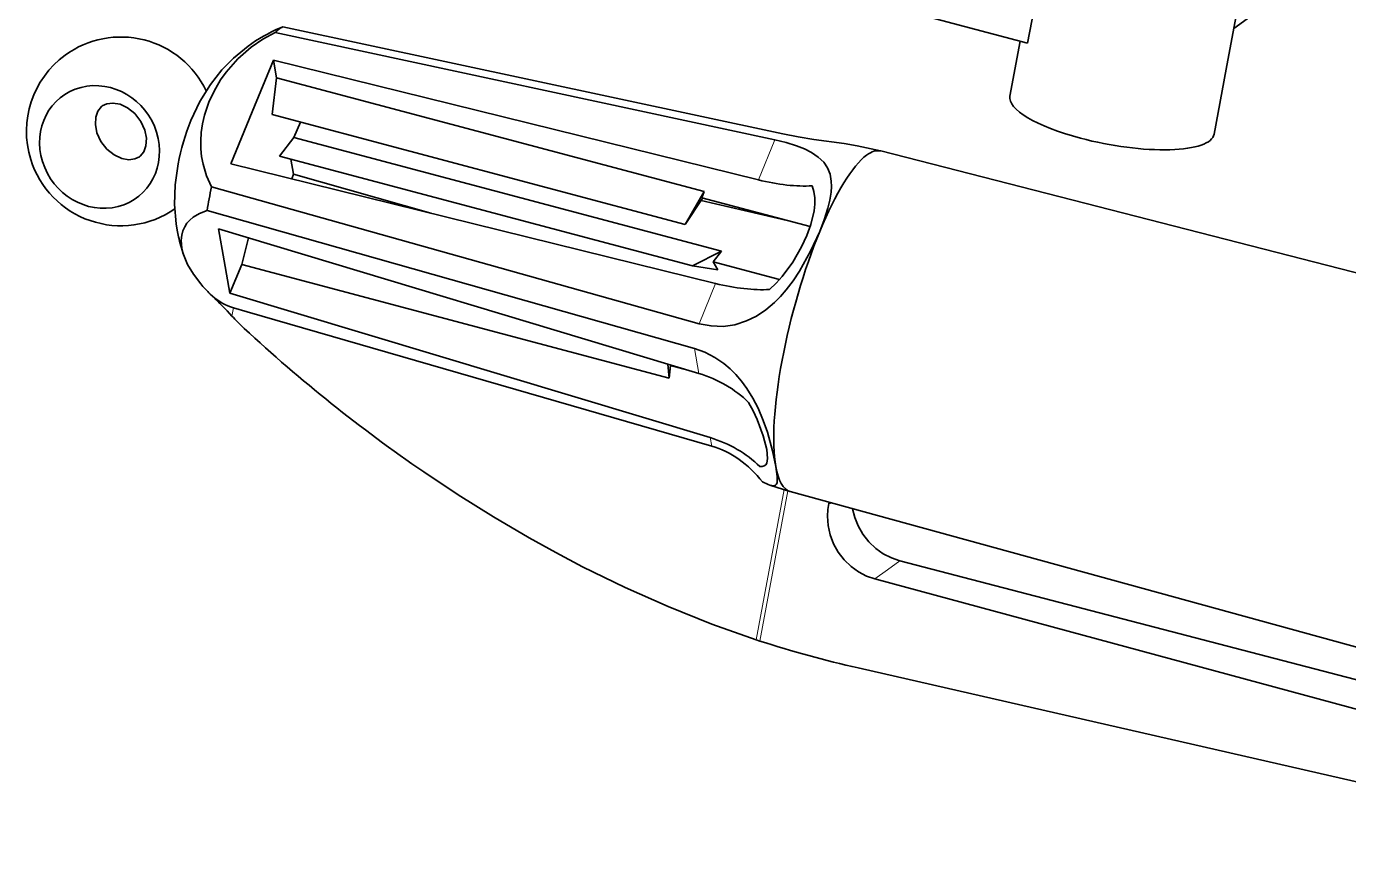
# Model space of a CAD drawing. Extents: x 291 to 1058, y 103 to 772.
# Drawn here: x 859.84 to 901.84, y 715.87 to 742.5 of the extents above; entities that cross this region are included whole.
import ezdxf

# ---------------------------------------------------------------- set-up
doc = ezdxf.new("R2010")
doc.units = 0

msp = doc.modelspace()

# ---------------------------------------------------------------- linework, layer by layer
at = {"color": 7, "lineweight": 35, "ltscale": 0.050355}
msp.add_line((892.017, 743.947), (891.647, 741.967), dxfattribs=at)
at = {"color": 7, "lineweight": 35, "ltscale": 0.059774}
msp.add_line((900.127, 743.843), (898.195, 742.434), dxfattribs=at)
at = {"color": 7, "lineweight": 35, "ltscale": 0.122174}
msp.add_line((886.924, 743.222), (891.647, 741.967), dxfattribs=at)
at = {"color": 7, "lineweight": 35, "ltscale": 0.050357}
msp.add_line((897.956, 741.15), (898.326, 743.13), dxfattribs=at)
at = {"color": 7, "lineweight": 35, "ltscale": 0.00258}
msp.add_line((867.984, 742.487), (867.888, 742.449), dxfattribs=at)
at = {"color": 7, "lineweight": 35, "ltscale": 0.406209}
msp.add_line((867.984, 742.487), (883.873, 739.087), dxfattribs=at)
at = {"color": 7, "lineweight": 35, "ltscale": 0.405903}
msp.add_line((867.744, 742.312), (883.618, 738.901), dxfattribs=at)
at = {"color": 7, "lineweight": 35, "ltscale": 0.044338}
msp.add_line((891.406, 742.031), (891.081, 740.287), dxfattribs=at)
at = {"color": 7, "lineweight": 35, "ltscale": 0.044515}
msp.add_line((867.013, 739.787), (867.691, 741.433), dxfattribs=at)
at = {"color": 7, "lineweight": 35, "ltscale": 0.014314}
msp.add_line((867.791, 740.87), (867.691, 741.433), dxfattribs=at)
at = {"color": 7, "lineweight": 35, "ltscale": 0.396637}
for p, q in [((883.093, 737.626), (867.691, 741.433)), ((881.737, 734.333), (866.335, 738.14))]:
    msp.add_line(p, q, dxfattribs=at)
at = {"color": 7, "lineweight": 35, "ltscale": 0.029466}
msp.add_line((867.655, 739.699), (867.791, 740.87), dxfattribs=at)
at = {"color": 7, "lineweight": 35, "ltscale": 0.351265}
for p, q in [((867.791, 740.87), (881.369, 737.259)), ((866.683, 734.94), (880.262, 731.33))]:
    msp.add_line(p, q, dxfattribs=at)
at = {"color": 7, "lineweight": 35, "ltscale": 0.05275}
msp.add_line((897.956, 741.15), (897.568, 739.076), dxfattribs=at)
at = {"color": 7, "lineweight": 35, "ltscale": 0.044517}
msp.add_line((867.013, 739.787), (866.335, 738.14), dxfattribs=at)
at = {"color": 7, "lineweight": 35, "ltscale": 0.339153}
for p, q in [((880.765, 736.213), (867.655, 739.699)), ((880.998, 734.894), (867.887, 738.38))]:
    msp.add_line(p, q, dxfattribs=at)
at = {"color": 7, "lineweight": 35, "ltscale": 0.013331}
msp.add_line((868.342, 738.969), (868.545, 739.462), dxfattribs=at)
at = {"color": 7, "lineweight": 35, "ltscale": 0.018608}
msp.add_line((868.342, 738.969), (867.887, 738.38), dxfattribs=at)
at = {"color": 7, "lineweight": 35, "ltscale": 0.351266}
msp.add_line((868.342, 738.969), (881.921, 735.359), dxfattribs=at)
at = {"color": 7, "lineweight": 13, "ltscale": 0.034482}
msp.add_line((883.093, 737.626), (883.618, 738.901), dxfattribs=at)
at = {"color": 7, "lineweight": 35, "ltscale": 0.018858}
msp.add_line((886.231, 738.705), (886.969, 738.548), dxfattribs=at)
at = {"color": 7, "lineweight": 35, "ltscale": 0.012056}
msp.add_line((868.247, 738.284), (868.33, 737.809), dxfattribs=at)
at = {"color": 7, "lineweight": 35}
for p, q in [((886.983, 738.545), (918.708, 730.4)), ((884.106, 727.721), (915.686, 719.035)), ((910.701, 719.489), (887.587, 725.521)), ((909.987, 718.663), (886.795, 724.943)), ((886.267, 722.115), (913.615, 715.868))]:
    msp.add_line(p, q, dxfattribs=at)
at = {"color": 7, "lineweight": 35, "ltscale": 0.003981}
msp.add_line((868.27, 737.662), (868.33, 737.809), dxfattribs=at)
at = {"color": 7, "lineweight": 35, "ltscale": 0.113427}
msp.add_line((872.694, 736.568), (868.33, 737.809), dxfattribs=at)
at = {"color": 7, "lineweight": 35, "ltscale": 0.402178}
msp.add_line((865.722, 737.401), (881.212, 733.057), dxfattribs=at)
at = {"color": 7, "lineweight": 35, "ltscale": 0.030203}
msp.add_line((881.369, 737.259), (880.765, 736.213), dxfattribs=at)
at = {"color": 7, "lineweight": 35, "ltscale": 0.025283}
msp.add_line((881.329, 737.053), (880.765, 736.213), dxfattribs=at)
at = {"color": 7, "lineweight": 35, "ltscale": 0.005268}
msp.add_line((881.369, 737.259), (881.297, 737.061), dxfattribs=at)
at = {"color": 7, "lineweight": 35, "ltscale": 0.088985}
msp.add_line((881.297, 737.061), (884.737, 736.147), dxfattribs=at)
at = {"color": 7, "lineweight": 35, "ltscale": 0.402284}
msp.add_line((865.583, 736.656), (881.064, 732.266), dxfattribs=at)
at = {"color": 7, "lineweight": 35, "ltscale": 0.07018}
msp.add_line((884.01, 736.34), (881.275, 736.973), dxfattribs=at)
at = {"color": 7, "lineweight": 35, "ltscale": 0.0259}
for q in [(865.949, 736.071), (866.309, 734.03)]:
    msp.add_line((866.129, 735.051), q, dxfattribs=at)
at = {"color": 7, "lineweight": 35, "ltscale": 0.398297}
for p, q in [((881.203, 731.475), (865.949, 736.071)), ((881.563, 729.435), (866.309, 734.03))]:
    msp.add_line(p, q, dxfattribs=at)
at = {"color": 7, "lineweight": 35, "ltscale": 0.021789}
msp.add_line((866.895, 735.786), (866.683, 734.94), dxfattribs=at)
at = {"color": 7, "lineweight": 35, "ltscale": 0.025836}
msp.add_line((881.921, 735.359), (880.998, 734.894), dxfattribs=at)
at = {"color": 7, "lineweight": 35, "ltscale": 0.010719}
msp.add_line((881.921, 735.359), (881.657, 735.021), dxfattribs=at)
at = {"color": 7, "lineweight": 35, "ltscale": 0.024603}
msp.add_line((866.683, 734.94), (866.309, 734.03), dxfattribs=at)
at = {"color": 7, "lineweight": 35, "ltscale": 0.054598}
msp.add_line((881.657, 735.021), (883.768, 734.46), dxfattribs=at)
at = {"color": 7, "lineweight": 35, "ltscale": 0.00749}
msp.add_line((881.81, 734.763), (881.657, 735.021), dxfattribs=at)
at = {"color": 7, "lineweight": 35, "ltscale": 0.020557}
msp.add_line((881.81, 734.763), (880.998, 734.894), dxfattribs=at)
at = {"color": 7, "lineweight": 13, "ltscale": 0.03448}
msp.add_line((881.737, 734.333), (881.212, 733.057), dxfattribs=at)
at = {"color": 7, "lineweight": 35, "ltscale": 0.002387}
msp.add_line((865.752, 733.933), (865.682, 733.999), dxfattribs=at)
at = {"color": 7, "lineweight": 13, "ltscale": 0.006583}
msp.add_line((866.419, 733.559), (866.371, 733.3), dxfattribs=at)
at = {"color": 7, "lineweight": 35, "ltscale": 0.011473}
msp.add_line((866.419, 733.559), (866.86, 733.432), dxfattribs=at)
at = {"color": 7, "lineweight": 35, "ltscale": 0.383881}
msp.add_line((866.86, 733.432), (881.611, 729.165), dxfattribs=at)
at = {"color": 7, "lineweight": 13, "ltscale": 0.020062}
msp.add_line((881.203, 731.475), (881.064, 732.266), dxfattribs=at)
at = {"color": 7, "lineweight": 35, "ltscale": 0.011102}
msp.add_line((880.262, 731.33), (880.219, 731.772), dxfattribs=at)
at = {"color": 7, "lineweight": 35, "ltscale": 0.009992}
msp.add_line((880.262, 731.33), (880.301, 731.728), dxfattribs=at)
at = {"color": 7, "lineweight": 35, "ltscale": 0.014209}
msp.add_line((880.301, 731.728), (880.851, 731.582), dxfattribs=at)
at = {"color": 7, "lineweight": 35, "ltscale": 0.000451871}
msp.add_line((880.394, 731.703), (880.39, 731.721), dxfattribs=at)
at = {"color": 7, "lineweight": 13, "ltscale": 0.006842}
msp.add_line((881.563, 729.435), (881.611, 729.165), dxfattribs=at)
at = {"color": 7, "lineweight": 13, "ltscale": 0.121366}
msp.add_line((883.91, 727.783), (883.019, 723.011), dxfattribs=at)
at = {"color": 7, "lineweight": 35, "ltscale": 0.016547}
msp.add_line((883.461, 727.927), (884.092, 727.725), dxfattribs=at)
at = {"color": 7, "lineweight": 13, "ltscale": 0.121385}
msp.add_line((884.031, 727.745), (883.14, 722.972), dxfattribs=at)
at = {"color": 7, "lineweight": 35, "ltscale": 0.000888656}
msp.add_line((885.341, 727.381), (885.333, 727.346), dxfattribs=at)
at = {"color": 7, "lineweight": 13, "ltscale": 0.01226}
msp.add_line((887.191, 725.232), (887.587, 725.521), dxfattribs=at)
at = {"color": 7, "lineweight": 13, "ltscale": 0.012261}
msp.add_line((887.191, 725.232), (886.795, 724.943), dxfattribs=at)
at = {"color": 7, "lineweight": 35, "ltscale": 0.003174}
msp.add_line((883.14, 722.972), (883.019, 723.011), dxfattribs=at)
at = {"color": 7, "lineweight": 35}
for points in [[(867.744, 742.312), (867.355, 742.097), (866.983, 741.84), (866.564, 741.473), (866.189, 741.048), (866.014, 740.802), (865.857, 740.544), (865.654, 740.123)], [(866.885, 741.878), (866.424, 741.499), (866.054, 741.119), (865.691, 740.658), (865.357, 740.121), (865.068, 739.512)], [(862.085, 739.125), (862.035, 739.387), (862.05, 739.623), (862.117, 739.814), (862.232, 739.958), (862.255, 739.976)], [(863.605, 739.211), (863.481, 739.487), (863.291, 739.732), (863.059, 739.918), (862.82, 740.028), (862.592, 740.068), (862.397, 740.045), (862.255, 739.976)], [(865.722, 737.401), (865.565, 737.751), (865.454, 738.127), (865.41, 738.368), (865.386, 738.618), (865.382, 738.871), (865.399, 739.128), (865.44, 739.407), (865.505, 739.688), (865.654, 740.123)], [(862.085, 739.125), (862.209, 738.849), (862.399, 738.604), (862.631, 738.419), (862.87, 738.308), (863.097, 738.268), (863.293, 738.291), (863.434, 738.36)], [(863.605, 739.211), (863.654, 738.95), (863.64, 738.713), (863.573, 738.522), (863.458, 738.378), (863.434, 738.36)], [(883.618, 738.901), (883.973, 738.814), (884.309, 738.709), (884.555, 738.611), (884.779, 738.499), (884.996, 738.353), (885.171, 738.185), (885.292, 738.006), (885.371, 737.806), (885.41, 737.589), (885.415, 737.415), (885.403, 737.233), (885.363, 736.984), (885.3, 736.726), (885.186, 736.362), (885.043, 735.989)], [(883.873, 739.087), (884.36, 738.993), (884.856, 738.914), (885.817, 738.779), (886.231, 738.705)], [(864.662, 738.134), (864.572, 737.472), (864.553, 736.848), (864.601, 736.233), (864.634, 736.025)], [(884.807, 737.437), (884.86, 737.254), (884.886, 737.061), (884.885, 736.858), (884.862, 736.647), (884.758, 736.211), (884.629, 735.856)], [(865.583, 736.656), (865.343, 736.562), (865.138, 736.438), (865.034, 736.348), (864.944, 736.246), (864.871, 736.133), (864.816, 736.009), (864.778, 735.866), (864.762, 735.713), (864.782, 735.456)], [(881.212, 733.057), (881.589, 732.984), (881.972, 732.972), (882.351, 733.025), (882.719, 733.142), (883.034, 733.297), (883.329, 733.495), (883.604, 733.729), (883.796, 733.923), (883.975, 734.131), (884.196, 734.422), (884.398, 734.726), (884.752, 735.356), (885.043, 735.989)], [(883.451, 734.144), (883.659, 734.342), (883.85, 734.555), (884.188, 735.015), (884.465, 735.499), (884.629, 735.856)], [(865.379, 734.323), (865.146, 734.628), (864.961, 734.94), (864.833, 735.252)], [(881.064, 732.266), (881.393, 732.148), (881.706, 731.987), (882, 731.786), (882.194, 731.621), (882.375, 731.441), (882.561, 731.225), (882.729, 730.994), (882.919, 730.687), (883.082, 730.371), (883.246, 729.985), (883.379, 729.606), (883.543, 729.021), (883.649, 728.522)], [(882.781, 730.555), (882.932, 730.282), (883.059, 730.011), (883.249, 729.497), (883.359, 729.056)], [(883.141, 728.514), (883.218, 728.518), (883.279, 728.537), (883.326, 728.572), (883.358, 728.623), (883.385, 728.773), (883.359, 729.056)], [(872.463, 728.347), (873.562, 727.614), (874.678, 726.914), (875.812, 726.248), (876.656, 725.781), (877.509, 725.333), (878.86, 724.673), (880.23, 724.064), (881.617, 723.51), (883.019, 723.011)], [(883.461, 727.927), (883.595, 727.907), (883.638, 727.923), (883.669, 727.957), (883.687, 728.009), (883.693, 728.199), (883.649, 728.522)], [(885.333, 727.346), (885.3, 727.147), (885.287, 726.943), (885.308, 726.644), (885.373, 726.348), (885.482, 726.063), (885.632, 725.796), (885.819, 725.553), (886.039, 725.34), (886.274, 725.171), (886.527, 725.037), (886.795, 724.943)], [(886.088, 727.176), (886.155, 726.898), (886.26, 726.631), (886.412, 726.365), (886.601, 726.123), (886.824, 725.912), (887.06, 725.745), (887.317, 725.614), (887.587, 725.521)]]:
    msp.add_lwpolyline(points, dxfattribs=at)
for centre, radius, start, end in [((862.845, 739.168), 3, 25.404, 126.1234), ((869.884, 737.773), 5.084, 113.116, 126.1408), ((862.845, 739.168), 3, 126.1237, 197.2762), ((871.605, 736.839), 7.063, 157.7602, 169.431), ((862.845, 739.168), 3, 197.2763, 304.8186), ((868.238, 736.661), 3.66, 190.0129, 193.2733), ((868.254, 736.666), 3.676, 193.2772, 199.2055), ((872.607, 737.705), 8.152, 193.3597, 197.5118), ((866.616, 735.814), 1.87, 191.0356, 197.4855), ((868.93, 737.342), 4.66, 220.3698, 225.832), ((866.953, 735.288), 1.81, 228.4443, 252.8533), ((856.274, 724.051), 13.693, 42.4905, 46.1962), ((871.497, 738.005), 6.958, 222.5456, 227.116), ((900.334, 769.033), 49.316, 227.0987, 235.5879), ((884.207, 730.049), 2.249, 244.1137, 250.6447), ((885.322, 727.787), 0.441, 271.5243, 283.4697), ((894.691, 758.979), 37.814, 252.214, 257.1282)]:
    msp.add_arc(centre, radius, start, end, dxfattribs=at)
for centre, major_axis, ratio, start_param, end_param in [((867.052, 738.05), (1.19, 4.475), 0.247023, 0.210778, 0.296239), ((867.052, 738.05), (-1.19, -4.475), 0.247023, 3.437831, 3.523292), ((862.167, 738.673), (-1.179, 1.615), 0.926801, 4.359431, 10.642616), ((894.325, 739.682), (-3.244, 0.606), 0.282878, 0.000096, 1.310318), ((894.325, 739.682), (-3.244, 0.606), 0.282878, 1.310318, 3.141689), ((885.547, 733.132), (-1.439, -5.412), 0.247023, 3.437831, 4.22323), ((885.547, 733.132), (1.439, 5.412), 0.247023, 0.012546, 0.296239), ((885.547, 733.132), (1.439, 5.412), 0.247023, 0.002098, 0.012546), ((882.599, 739.701), (3.699, -1.523), 0.455322, 5.029311, 5.524703), ((867.052, 738.05), (-1.19, -4.475), 0.247023, 5.008628, 5.094089), ((867.052, 738.05), (1.19, 4.475), 0.247023, 1.781574, 1.867035), ((885.547, 733.132), (1.439, 5.412), 0.247023, 1.081637, 1.867035), ((881.243, 736.408), (3.699, -1.523), 0.455322, 5.029311, 5.524703), ((885.547, 733.132), (-1.439, -5.412), 0.247023, 5.008628, 5.794026), ((879.714, 728.22), (3.939, 0.695), 0.855372, 0.542538, 1.03793), ((880.074, 726.18), (3.939, 0.695), 0.855372, 0.542538, 1.03793), ((880.484, 723.871), (-0.751, -5.375), 0.703251, 2.546369, 3.040849), ((885.547, 733.132), (1.439, 5.412), 0.247023, 2.652433, 3.129072), ((885.547, 733.132), (1.439, 5.412), 0.247023, 3.129072, 3.139488)]:
    msp.add_ellipse(centre, major_axis=major_axis, ratio=ratio, start_param=start_param, end_param=end_param, dxfattribs=at)

doc.saveas('drawing.dxf')
